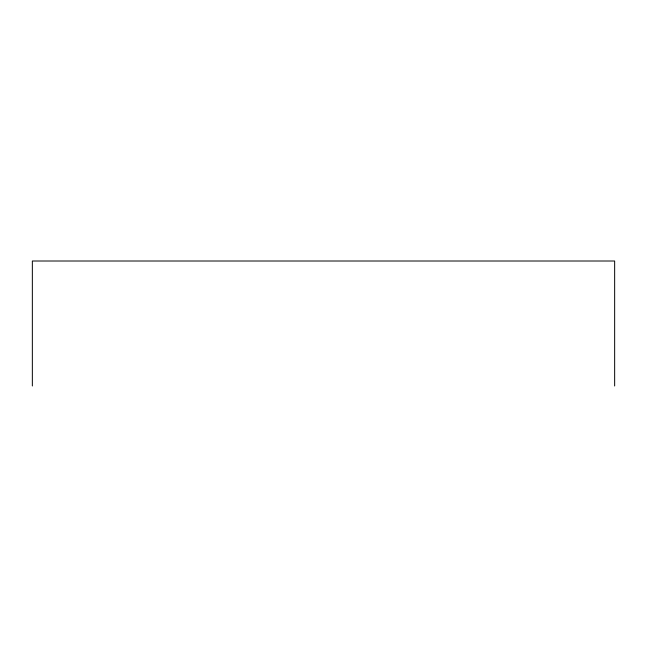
<?xml version="1.0" encoding="UTF-8"?>
<svg xmlns="http://www.w3.org/2000/svg" width="647" height="647" viewBox="0 0 647 647"><rect width="100%" height="100%" fill="white"/><g stroke="black" fill="none" stroke-linecap="round" stroke-linejoin="round"><path stroke-width="0.97" d="M614.65 385.992L614.65 261.008L32.35 261.008L32.35 385.992"/></g></svg>
